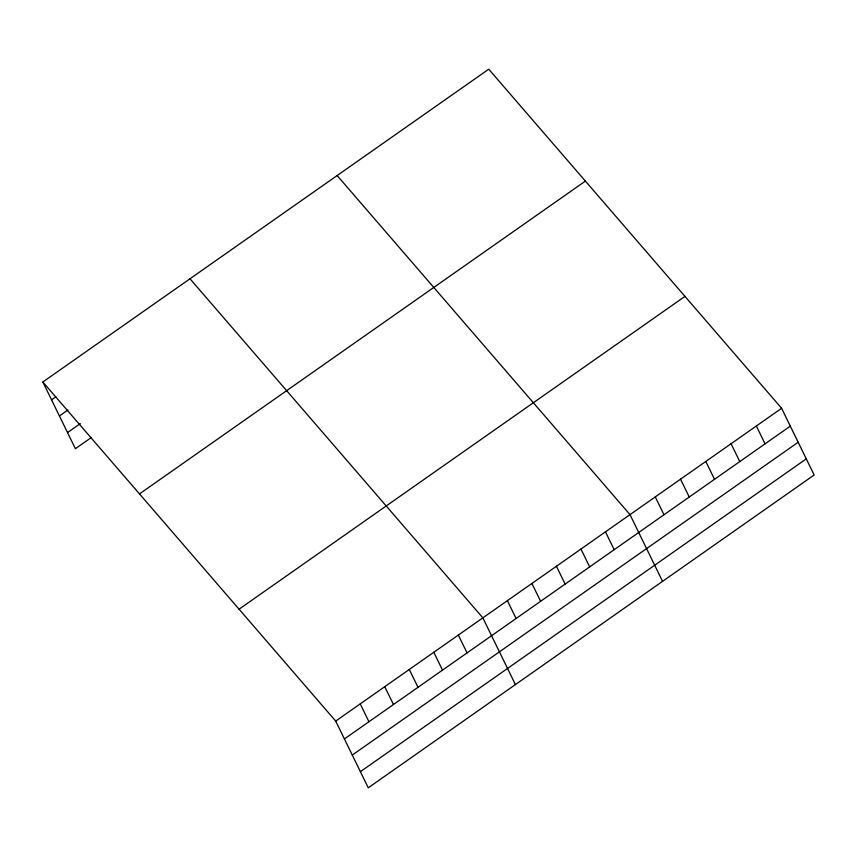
<?xml version="1.0" encoding="UTF-8"?>
<svg xmlns="http://www.w3.org/2000/svg" width="857" height="857" viewBox="0 0 857 857"><rect width="100%" height="100%" fill="white"/><g stroke="black" fill="none" stroke-linecap="round" stroke-linejoin="round"><path stroke-width="1.29" d="M42.85 381.997L488.747 69.192L781.605 408.286L814.15 475.003L368.253 787.808L335.708 721.091L42.85 381.997L75.395 448.714L91.388 437.498M51.559 399.844L55.823 396.855M59.422 415.977L67.949 409.989M67.521 432.592L80.322 423.615M139.498 493.9L585.395 181.084M239.071 609.198L684.968 296.383M335.708 721.091L781.605 408.286M344.418 738.938L790.315 426.133M352.281 755.071L798.178 442.255M360.39 771.686L806.287 458.87M337.144 175.546L630.002 514.639L662.547 581.357M189.997 278.771L482.855 617.865L515.4 684.582M756.345 426.004L765.044 443.851M731.075 443.733L739.784 461.58M705.804 461.462L714.513 479.309M680.544 479.181L689.242 497.028M655.273 496.91L663.971 514.757M605.481 531.843L614.18 549.691M580.96 549.048L589.659 566.895M556.429 566.252L565.138 584.099M531.908 583.456L540.606 601.303M507.387 600.661L516.085 618.508M458.334 635.069L467.044 652.916M433.813 652.273L442.512 670.12M409.282 669.478L417.991 687.325M384.761 686.682L393.47 704.529M360.24 703.886L368.938 721.733"/></g></svg>
